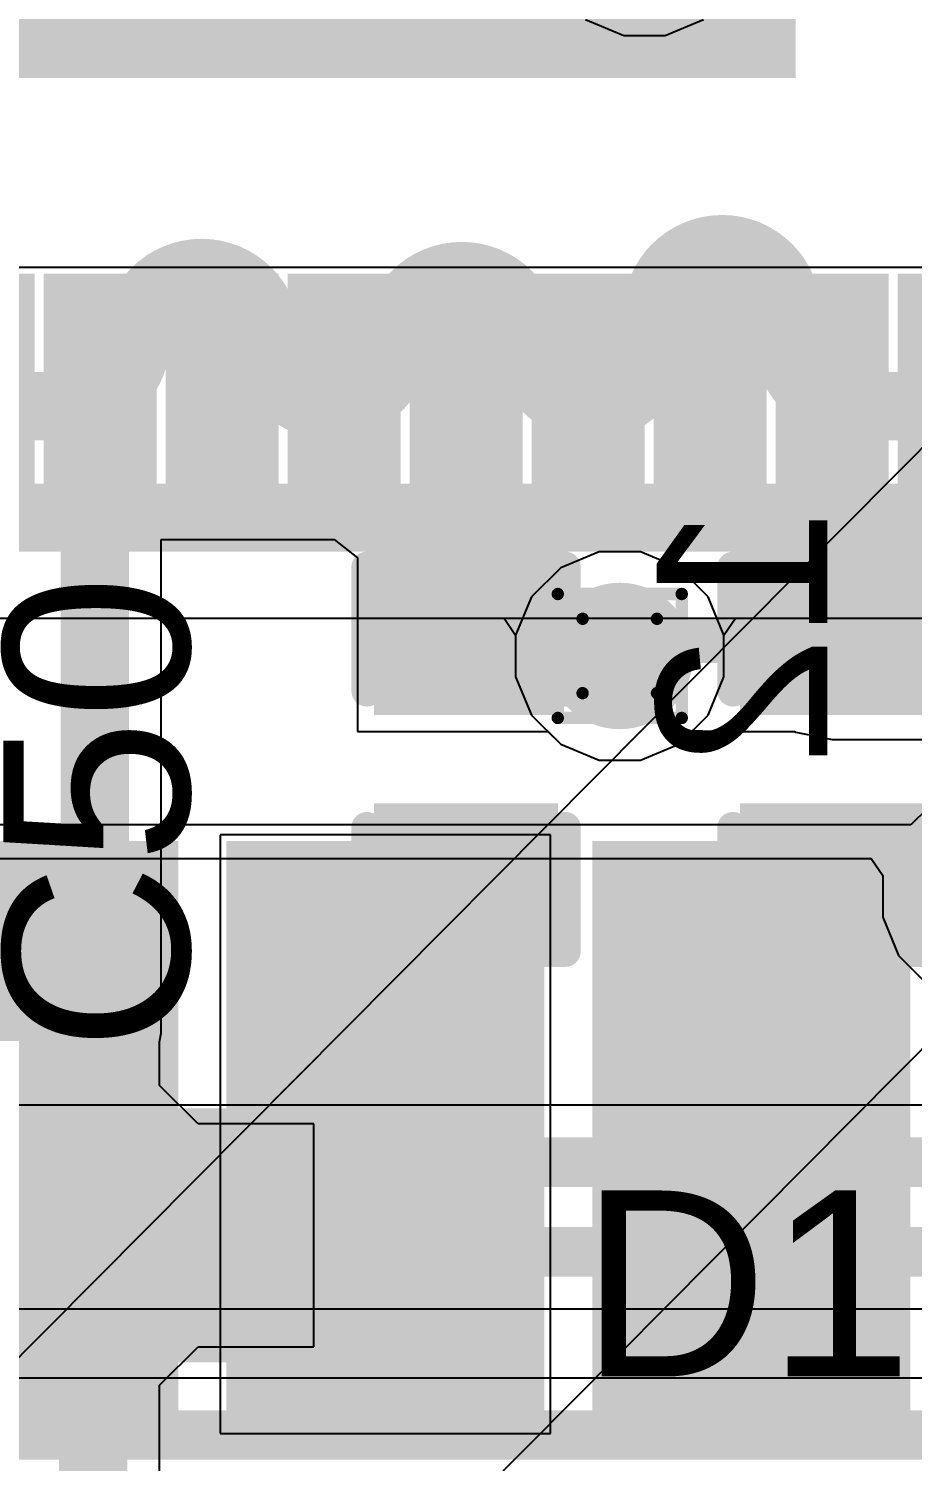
# Model space of a CAD drawing. Header units: inches. Extents: x -6 to 5433, y -4 to 5447.
# Drawn here: x 26.64 to 30.26, y 4.79 to 10.66 of the extents above; entities that cross this region are included whole.
import ezdxf

# ---------------------------------------------------------------- set-up
doc = ezdxf.new("R2010")
doc.units = ezdxf.units.IN
for name, color, linetype in [('Bottom Layer', 5, 'Continuous'), ('Bottom Overlay', 54, 'Continuous'), ('Bottom Paste', 16, 'Continuous'), ('Bottom Solder', 6, 'Continuous'), ('Drill Drawing', 1, 'Continuous'), ('Ground', 16, 'Continuous'), ('Power', 76, 'Continuous'), ('Top Layer', 1, 'Continuous'), ('Top Overlay', 2, 'Continuous'), ('Top Paste', 8, 'Continuous'), ('Top Solder', 216, 'Continuous'), ('Via Holes', 16, 'Continuous')]:
    doc.layers.add(name, color=color, linetype=linetype)
doc.styles.add('Arial', font='', dxfattribs={"height": 0.2})
doc.styles.get('Arial').set_extended_font_data('Arial')

# ---------------------------------------------------------------- blocks, each defined once
blk = doc.blocks.new('BL_R8812AF1_B_18')
at = {"layer": 'Bottom Layer'}
for points in [[(12.4, 6.2), (14.6, 6.2), (14.6, 5.1), (12.4, 5.1)], [(12.4, 4.7), (14.6, 4.7), (14.6, 3.6), (12.4, 3.6)], [(12.4, 3.2), (14.6, 3.2), (14.6, 2.1), (12.4, 2.1)]]:
    blk.add_hatch(color=5, dxfattribs=at).paths.add_polyline_path(points)
at = {"layer": 'Bottom Paste'}
for points in [[(12.4, 6.2), (14.6, 6.2), (14.6, 5.1), (12.4, 5.1)], [(12.4, 4.7), (14.6, 4.7), (14.6, 3.6), (12.4, 3.6)], [(12.4, 3.2), (14.6, 3.2), (14.6, 2.1), (12.4, 2.1)]]:
    blk.add_hatch(color=16, dxfattribs=at).paths.add_polyline_path(points)
at = {"layer": 'Bottom Solder'}
for points in [[(12.2984, 6.3016), (14.7016, 6.3016), (14.7016, 4.9984), (12.2984, 4.9984)], [(12.2984, 4.8016), (14.7016, 4.8016), (14.7016, 3.4984), (12.2984, 3.4984)], [(12.2984, 3.3016), (14.7016, 3.3016), (14.7016, 1.9984), (12.2984, 1.9984)]]:
    blk.add_hatch(color=6, dxfattribs=at).paths.add_polyline_path(points)
at = {"layer": 'Bottom Overlay', "style": 'Arial', "text_generation_flag": 2}
blk.add_text('12', height=0.7, rotation=-180, dxfattribs=at).set_placement((10.9094, 5.9622))
blk = doc.blocks.new('64_VQFN__9_9__22')
at = {"layer": 'Top Layer'}
for points in [[(-3, 3), (3, 3), (3, -3), (-3, -3)], [(0.12, -4.005), (0.38, -4.005), (0.38, -4.865), (0.12, -4.865)], [(0.62, -4.005), (0.88, -4.005), (0.88, -4.865), (0.62, -4.865)], [(1.12, -4.005), (1.38, -4.005), (1.38, -4.865), (1.12, -4.865)], [(1.62, -4.005), (1.88, -4.005), (1.88, -4.865), (1.62, -4.865)], [(2.12, -4.005), (2.38, -4.005), (2.38, -4.865), (2.12, -4.865)], [(2.62, -4.005), (2.88, -4.005), (2.88, -4.865), (2.62, -4.865)], [(3.12, -4.005), (3.38, -4.005), (3.38, -4.865), (3.12, -4.865)]]:
    blk.add_hatch(color=1, dxfattribs=at).paths.add_polyline_path(points)
at = {"layer": 'Top Paste'}
for points in [[(0.12, -4.005), (0.38, -4.005), (0.38, -4.865), (0.12, -4.865)], [(0.62, -4.005), (0.88, -4.005), (0.88, -4.865), (0.62, -4.865)], [(1.12, -4.005), (1.38, -4.005), (1.38, -4.865), (1.12, -4.865)], [(1.62, -4.005), (1.88, -4.005), (1.88, -4.865), (1.62, -4.865)], [(2.12, -4.005), (2.38, -4.005), (2.38, -4.865), (2.12, -4.865)], [(2.62, -4.005), (2.88, -4.005), (2.88, -4.865), (2.62, -4.865)], [(3.12, -4.005), (3.38, -4.005), (3.38, -4.865), (3.12, -4.865)]]:
    blk.add_hatch(color=8, dxfattribs=at).paths.add_polyline_path(points)
at = {"layer": 'Top Solder'}
for points in [[(-3.1016, 3.1016), (3.1016, 3.1016), (3.1016, -3.1016), (-3.1016, -3.1016)], [(-0.4816, -3.9034), (-0.0184, -3.9034), (-0.0184, -4.9666), (-0.4816, -4.9666)], [(0.0184, -3.9034), (0.4816, -3.9034), (0.4816, -4.9666), (0.0184, -4.9666)], [(0.5184, -3.9034), (0.9816, -3.9034), (0.9816, -4.9666), (0.5184, -4.9666)], [(1.0184, -3.9034), (1.4816, -3.9034), (1.4816, -4.9666), (1.0184, -4.9666)], [(1.5184, -3.9034), (1.9816, -3.9034), (1.9816, -4.9666), (1.5184, -4.9666)], [(2.0184, -3.9034), (2.4816, -3.9034), (2.4816, -4.9666), (2.0184, -4.9666)], [(2.5184, -3.9034), (2.9816, -3.9034), (2.9816, -4.9666), (2.5184, -4.9666)], [(3.0184, -3.9034), (3.4816, -3.9034), (3.4816, -4.9666), (3.0184, -4.9666)], [(3.5184, -3.9034), (3.9816, -3.9034), (3.9816, -4.9666), (3.5184, -4.9666)]]:
    blk.add_hatch(color=216, dxfattribs=at).paths.add_polyline_path(points)
blk = doc.blocks.new('TL3340AF160QG_B_50')
at = {"layer": 'Bottom Solder'}
for p in [(0.7722, -1.9528), (-1.6778, -1.9528)]:
    blk.add_line(p, (-5410.5359, -5449.3121), dxfattribs=at)
blk = doc.blocks.new('DFN1006_2L__159')
at = {"layer": 'Top Layer'}
for points in [[(-0.7, 0.33), (-0.15, 0.33), (-0.15, -0.33), (-0.7, -0.33)], [(0.15, 0.33), (0.7, 0.33), (0.7, -0.33), (0.15, -0.33)]]:
    blk.add_hatch(color=1, dxfattribs=at).paths.add_polyline_path(points)
at = {"layer": 'Top Overlay'}
blk.add_hatch(color=2, dxfattribs=at).paths.add_polyline_path([(-1.1428, -0.508), (-0.8126, -0.508), (-0.8126, 0.508), (-1.1428, 0.508)])
at = {"layer": 'Top Paste'}
for points in [[(-0.7, 0.33), (-0.15, 0.33), (-0.15, -0.33), (-0.7, -0.33)], [(0.15, 0.33), (0.7, 0.33), (0.7, -0.33), (0.15, -0.33)]]:
    blk.add_hatch(color=8, dxfattribs=at).paths.add_polyline_path(points)
at = {"layer": 'Top Solder'}
for points in [[(-0.8016, 0.4316), (-0.0484, 0.4316), (-0.0484, -0.4316), (-0.8016, -0.4316)], [(0.0484, 0.4316), (0.8016, 0.4316), (0.8016, -0.4316), (0.0484, -0.4316)]]:
    blk.add_hatch(color=216, dxfattribs=at).paths.add_polyline_path(points)
at = {"layer": 'Top Overlay'}
for points in [[(-0.8128, -0.4572, 0.127, 0.127, 0), (-0.8128, 0.4572, 0.127, 0.127, 0)], [(-0.8128, 0.4572, 0.127, 0.127, 0), (0.8128, 0.4572, 0.127, 0.127, 0)], [(0.8128, -0.4572, 0.127, 0.127, 0), (0.8128, 0.4572, 0.127, 0.127, 0)], [(-0.8128, -0.4572, 0.127, 0.127, 0), (0.8128, -0.4572, 0.127, 0.127, 0)]]:
    blk.add_lwpolyline(points, format="xyseb", dxfattribs=at)
for points in [[(-0.8446, 0.4572, 0.0635, 0.0635, 1), (-0.781, 0.4572, 0.0635, 0.0635, 1)], [(-0.8446, 0.4572, 0.0635, 0.0635, 1), (-0.781, 0.4572, 0.0635, 0.0635, 1)], [(0.781, 0.4572, 0.0635, 0.0635, 1), (0.8446, 0.4572, 0.0635, 0.0635, 1)], [(0.781, 0.4572, 0.0635, 0.0635, 1), (0.8446, 0.4572, 0.0635, 0.0635, 1)], [(-0.8446, -0.4572, 0.0635, 0.0635, 1), (-0.781, -0.4572, 0.0635, 0.0635, 1)], [(-0.8446, -0.4572, 0.0635, 0.0635, 1), (-0.781, -0.4572, 0.0635, 0.0635, 1)], [(0.781, -0.4572, 0.0635, 0.0635, 1), (0.8446, -0.4572, 0.0635, 0.0635, 1)], [(0.781, -0.4572, 0.0635, 0.0635, 1), (0.8446, -0.4572, 0.0635, 0.0635, 1)]]:
    blk.add_lwpolyline(points, format="xyseb", close=True, dxfattribs=at)
blk = doc.blocks.new('DFN1006_2L__160')
at = {"layer": 'Top Layer'}
for points in [[(-0.7, 0.33), (-0.15, 0.33), (-0.15, -0.33), (-0.7, -0.33)], [(0.15, 0.33), (0.7, 0.33), (0.7, -0.33), (0.15, -0.33)]]:
    blk.add_hatch(color=1, dxfattribs=at).paths.add_polyline_path(points)
at = {"layer": 'Top Overlay'}
blk.add_hatch(color=2, dxfattribs=at).paths.add_polyline_path([(-1.1437, -0.5078), (-0.8135, -0.5078), (-0.8135, 0.5082), (-1.1437, 0.5082)])
at = {"layer": 'Top Paste'}
for points in [[(-0.7, 0.33), (-0.15, 0.33), (-0.15, -0.33), (-0.7, -0.33)], [(0.15, 0.33), (0.7, 0.33), (0.7, -0.33), (0.15, -0.33)]]:
    blk.add_hatch(color=8, dxfattribs=at).paths.add_polyline_path(points)
at = {"layer": 'Top Solder'}
for points in [[(-0.8016, 0.4316), (-0.0484, 0.4316), (-0.0484, -0.4316), (-0.8016, -0.4316)], [(0.0484, 0.4316), (0.8016, 0.4316), (0.8016, -0.4316), (0.0484, -0.4316)]]:
    blk.add_hatch(color=216, dxfattribs=at).paths.add_polyline_path(points)
at = {"layer": 'Top Overlay'}
for points in [[(-0.8128, 0.4572, 0.127, 0.127, 0), (-0.8128, -0.4572, 0.127, 0.127, 0)], [(0.8128, 0.4572, 0.127, 0.127, 0), (-0.8128, 0.4572, 0.127, 0.127, 0)], [(0.8128, 0.4572, 0.127, 0.127, 0), (0.8128, -0.4572, 0.127, 0.127, 0)], [(0.8128, -0.4572, 0.127, 0.127, 0), (-0.8128, -0.4572, 0.127, 0.127, 0)]]:
    blk.add_lwpolyline(points, format="xyseb", dxfattribs=at)
for points in [[(-0.8446, 0.4572, 0.0635, 0.0635, 1), (-0.781, 0.4572, 0.0635, 0.0635, 1)], [(-0.8446, 0.4572, 0.0635, 0.0635, 1), (-0.781, 0.4572, 0.0635, 0.0635, 1)], [(0.781, 0.4572, 0.0635, 0.0635, 1), (0.8446, 0.4572, 0.0635, 0.0635, 1)], [(0.781, 0.4572, 0.0635, 0.0635, 1), (0.8446, 0.4572, 0.0635, 0.0635, 1)], [(-0.8446, -0.4572, 0.0635, 0.0635, 1), (-0.781, -0.4572, 0.0635, 0.0635, 1)], [(-0.8446, -0.4572, 0.0635, 0.0635, 1), (-0.781, -0.4572, 0.0635, 0.0635, 1)], [(0.781, -0.4572, 0.0635, 0.0635, 1), (0.8446, -0.4572, 0.0635, 0.0635, 1)], [(0.781, -0.4572, 0.0635, 0.0635, 1), (0.8446, -0.4572, 0.0635, 0.0635, 1)]]:
    blk.add_lwpolyline(points, format="xyseb", close=True, dxfattribs=at)
blk = doc.blocks.new('C___0402_180')
at = {"layer": 'Top Layer'}
for points in [[(-0.6985, -0.3175), (-0.6985, 0.3175), (-0.2413, 0.3175), (-0.2413, -0.3175)], [(0.2413, -0.3175), (0.2413, 0.3175), (0.6985, 0.3175), (0.6985, -0.3175)]]:
    blk.add_hatch(color=1, dxfattribs=at).paths.add_polyline_path(points)
at = {"layer": 'Top Paste'}
for points in [[(-0.6985, -0.3175), (-0.6985, 0.3175), (-0.2413, 0.3175), (-0.2413, -0.3175)], [(0.2413, -0.3175), (0.2413, 0.3175), (0.6985, 0.3175), (0.6985, -0.3175)]]:
    blk.add_hatch(color=8, dxfattribs=at).paths.add_polyline_path(points)
at = {"layer": 'Top Solder'}
for points in [[(-0.7585, -0.3775), (-0.7585, 0.3775), (-0.1813, 0.3775), (-0.1813, -0.3775)], [(0.1813, -0.3775), (0.1813, 0.3775), (0.7585, 0.3775), (0.7585, -0.3775)]]:
    blk.add_hatch(color=216, dxfattribs=at).paths.add_polyline_path(points)
at = {"layer": 'Top Overlay'}
for points in [[(-0.7874, 0.4064, 0.127, 0.127, 0), (-0.7874, -0.4064, 0.127, 0.127, 0)], [(-0.7874, 0.4064, 0.127, 0.127, 0), (-0.2794, 0.4064, 0.127, 0.127, 0)], [(0.2794, 0.4064, 0.127, 0.127, 0), (0.7874, 0.4064, 0.127, 0.127, 0)], [(0.7874, 0.4064, 0.127, 0.127, 0), (0.7874, -0.4064, 0.127, 0.127, 0)], [(-0.7874, -0.4064, 0.127, 0.127, 0), (-0.2794, -0.4064, 0.127, 0.127, 0)], [(0.2794, -0.4064, 0.127, 0.127, 0), (0.7874, -0.4064, 0.127, 0.127, 0)]]:
    blk.add_lwpolyline(points, format="xyseb", dxfattribs=at)
for points in [[(-0.8191, 0.4064, 0.0635, 0.0635, 1), (-0.7556, 0.4064, 0.0635, 0.0635, 1)], [(-0.8191, 0.4064, 0.0635, 0.0635, 1), (-0.7556, 0.4064, 0.0635, 0.0635, 1)], [(-0.3111, 0.4064, 0.0635, 0.0635, 1), (-0.2477, 0.4064, 0.0635, 0.0635, 1)], [(0.2477, 0.4064, 0.0635, 0.0635, 1), (0.3111, 0.4064, 0.0635, 0.0635, 1)], [(0.7556, 0.4064, 0.0635, 0.0635, 1), (0.8191, 0.4064, 0.0635, 0.0635, 1)], [(0.7556, 0.4064, 0.0635, 0.0635, 1), (0.8191, 0.4064, 0.0635, 0.0635, 1)], [(-0.8191, -0.4064, 0.0635, 0.0635, 1), (-0.7556, -0.4064, 0.0635, 0.0635, 1)], [(-0.8191, -0.4064, 0.0635, 0.0635, 1), (-0.7556, -0.4064, 0.0635, 0.0635, 1)], [(-0.3111, -0.4064, 0.0635, 0.0635, 1), (-0.2477, -0.4064, 0.0635, 0.0635, 1)], [(0.2477, -0.4064, 0.0635, 0.0635, 1), (0.3111, -0.4064, 0.0635, 0.0635, 1)], [(0.7556, -0.4064, 0.0635, 0.0635, 1), (0.8191, -0.4064, 0.0635, 0.0635, 1)], [(0.7556, -0.4064, 0.0635, 0.0635, 1), (0.8191, -0.4064, 0.0635, 0.0635, 1)]]:
    blk.add_lwpolyline(points, format="xyseb", close=True, dxfattribs=at)
blk = doc.blocks.new('C___0402_183')
at = {"layer": 'Top Layer'}
for points in [[(-0.6985, -0.3175), (-0.6985, 0.3175), (-0.2413, 0.3175), (-0.2413, -0.3175)], [(0.2413, -0.3175), (0.2413, 0.3175), (0.6985, 0.3175), (0.6985, -0.3175)]]:
    blk.add_hatch(color=1, dxfattribs=at).paths.add_polyline_path(points)
at = {"layer": 'Top Paste'}
for points in [[(-0.6985, -0.3175), (-0.6985, 0.3175), (-0.2413, 0.3175), (-0.2413, -0.3175)], [(0.2413, -0.3175), (0.2413, 0.3175), (0.6985, 0.3175), (0.6985, -0.3175)]]:
    blk.add_hatch(color=8, dxfattribs=at).paths.add_polyline_path(points)
at = {"layer": 'Top Solder'}
for points in [[(-0.7585, -0.3775), (-0.7585, 0.3775), (-0.1813, 0.3775), (-0.1813, -0.3775)], [(0.1813, -0.3775), (0.1813, 0.3775), (0.7585, 0.3775), (0.7585, -0.3775)]]:
    blk.add_hatch(color=216, dxfattribs=at).paths.add_polyline_path(points)
at = {"layer": 'Top Overlay'}
for points in [[(-0.7874, 0.4064, 0.127, 0.127, 0), (-0.7874, -0.4064, 0.127, 0.127, 0)], [(-0.7874, 0.4064, 0.127, 0.127, 0), (-0.2794, 0.4064, 0.127, 0.127, 0)], [(0.2794, 0.4064, 0.127, 0.127, 0), (0.7874, 0.4064, 0.127, 0.127, 0)], [(0.7874, 0.4064, 0.127, 0.127, 0), (0.7874, -0.4064, 0.127, 0.127, 0)], [(-0.7874, -0.4064, 0.127, 0.127, 0), (-0.2794, -0.4064, 0.127, 0.127, 0)], [(0.2794, -0.4064, 0.127, 0.127, 0), (0.7874, -0.4064, 0.127, 0.127, 0)]]:
    blk.add_lwpolyline(points, format="xyseb", dxfattribs=at)
for points in [[(-0.8191, 0.4064, 0.0635, 0.0635, 1), (-0.7556, 0.4064, 0.0635, 0.0635, 1)], [(-0.8191, 0.4064, 0.0635, 0.0635, 1), (-0.7556, 0.4064, 0.0635, 0.0635, 1)], [(-0.3111, 0.4064, 0.0635, 0.0635, 1), (-0.2477, 0.4064, 0.0635, 0.0635, 1)], [(0.2477, 0.4064, 0.0635, 0.0635, 1), (0.3111, 0.4064, 0.0635, 0.0635, 1)], [(0.7556, 0.4064, 0.0635, 0.0635, 1), (0.8191, 0.4064, 0.0635, 0.0635, 1)], [(0.7556, 0.4064, 0.0635, 0.0635, 1), (0.8191, 0.4064, 0.0635, 0.0635, 1)], [(-0.8191, -0.4064, 0.0635, 0.0635, 1), (-0.7556, -0.4064, 0.0635, 0.0635, 1)], [(-0.8191, -0.4064, 0.0635, 0.0635, 1), (-0.7556, -0.4064, 0.0635, 0.0635, 1)], [(-0.3111, -0.4064, 0.0635, 0.0635, 1), (-0.2477, -0.4064, 0.0635, 0.0635, 1)], [(0.2477, -0.4064, 0.0635, 0.0635, 1), (0.3111, -0.4064, 0.0635, 0.0635, 1)], [(0.7556, -0.4064, 0.0635, 0.0635, 1), (0.8191, -0.4064, 0.0635, 0.0635, 1)], [(0.7556, -0.4064, 0.0635, 0.0635, 1), (0.8191, -0.4064, 0.0635, 0.0635, 1)]]:
    blk.add_lwpolyline(points, format="xyseb", close=True, dxfattribs=at)

msp = doc.modelspace()

# ---------------------------------------------------------------- hatches: boundary and pattern name
at = {"layer": 'Bottom Layer'}
h = msp.add_hatch(color=5, dxfattribs=at)
edge = h.paths.add_edge_path()
edge.add_arc((29.0596, 8.0935), 0.3, 0, 360)
at = {"layer": 'Ground'}
h = msp.add_hatch(color=16, dxfattribs=at)
edge = h.paths.add_edge_path()
edge.add_arc((29.0596, 8.0935), 0.3, 0, 360)
at = {"layer": 'Power'}
h = msp.add_hatch(color=76, dxfattribs=at)
edge = h.paths.add_edge_path()
edge.add_arc((29.0596, 8.0935), 0.3, 0, 360)
at = {"layer": 'Top Layer'}
h = msp.add_hatch(color=1, dxfattribs=at)
edge = h.paths.add_edge_path()
edge.add_arc((29.0596, 8.0935), 0.3, 0, 360)
at = {"layer": 'Via Holes'}
h = msp.add_hatch(color=7, dxfattribs=at)
edge = h.paths.add_edge_path()
edge.add_arc((29.0596, 8.0935), 0.15, 0, 360)

# ---------------------------------------------------------------- linework, layer by layer
at = {"layer": 'Bottom Layer'}
for p, q in [((15.0175, 8.2488), (32.8484, 8.2488)), ((26.2419, 8.2488), (28.5856, 8.2488)), ((28.5856, 8.2488), (28.6326, 8.1784)), ((29.4866, 8.1784), (29.5337, 8.2488)), ((29.5337, 8.2488), (31.195, 8.2488)), ((28.6326, 8.1784), (28.6326, 8.0085)), ((29.4866, 8.0085), (29.4866, 8.1784)), ((28.6326, 8.0085), (28.6976, 7.8516)), ((29.4216, 7.8516), (29.4866, 8.0085)), ((28.6976, 7.8516), (28.8178, 7.7315)), ((29.3015, 7.7315), (29.4216, 7.8516)), ((28.8178, 7.7315), (28.9747, 7.6665)), ((29.1446, 7.6665), (29.3015, 7.7315)), ((28.9747, 7.6665), (29.1446, 7.6665)), ((28.7754, 7.3607), (27.4214, 7.3607)), ((27.4214, 7.3607), (27.4214, 4.9067)), ((28.7754, 4.9067), (28.7754, 7.3607)), ((27.4214, 4.9067), (28.7754, 4.9067))]:
    msp.add_line(p, q, dxfattribs=at)
for points in [[(29.2124, 9.4943, 0.2794, 0.2794, -1), (29.7458, 9.4943, 0.2794, 0.2794, 0)], [(27.0788, 9.3968, 0.2794, 0.2794, -1), (27.6122, 9.3968, 0.2794, 0.2794, 0)], [(28.1456, 9.3841, 0.2794, 0.2794, -1), (28.679, 9.3841, 0.2794, 0.2794, 0)], [(29.2124, 9.3841, 0.2794, 0.2794, 0), (29.2124, 9.4943, 0.2794, 0.2794, 0)], [(29.7458, 9.3968, 0.2794, 0.2794, 0), (29.7458, 9.4943, 0.2794, 0.2794, 0)], [(27.0788, 9.3968, 0.2794, 0.2794, -0.414214), (26.7994, 9.1174, 0.2794, 0.2794, 0)], [(27.0788, 9.3968, 0.2794, 0.2794, 0), (27.0788, 9.3968, 0.2794, 0.2794, 0)], [(27.6122, 9.3841, 0.2794, 0.2794, 0), (27.6122, 9.3968, 0.2794, 0.2794, 0)], [(28.1456, 9.3841, 0.2794, 0.2794, -1), (27.6122, 9.3841, 0.2794, 0.2794, 0)], [(28.1456, 9.3841, 0.2794, 0.2794, 0), (28.1456, 9.3841, 0.2794, 0.2794, 0)], [(28.679, 9.3841, 0.2794, 0.2794, 0), (28.679, 9.3841, 0.2794, 0.2794, 0)], [(29.2124, 9.3841, 0.2794, 0.2794, -1), (28.679, 9.3841, 0.2794, 0.2794, 0)], [(30.0252, 9.1174, 0.2794, 0.2794, -0.414214), (29.7458, 9.3968, 0.2794, 0.2794, 0)], [(26.3084, 9.1174, 0.2794, 0.2794, 0), (26.7994, 9.1174, 0.2794, 0.2794, 0)], [(30.0252, 9.1174, 0.2794, 0.2794, 0), (30.6983, 9.1174, 0.2794, 0.2794, 0)], [(23.4233, 8.6602, 0.2794, 0.2794, 0), (31.1682, 8.6602, 0.2794, 0.2794, 0)]]:
    msp.add_lwpolyline(points, format="xyseb", dxfattribs=at)
for points in [[(29.1425, 9.4943, 0.1397, 0.1397, 1), (29.2822, 9.4943, 0.1397, 0.1397, 1)], [(29.1425, 9.4943, 0.1397, 0.1397, 1), (29.2822, 9.4943, 0.1397, 0.1397, 1)], [(29.6759, 9.4943, 0.1397, 0.1397, 1), (29.8156, 9.4943, 0.1397, 0.1397, 1)], [(29.6759, 9.4943, 0.1397, 0.1397, 1), (29.8156, 9.4943, 0.1397, 0.1397, 1)], [(27.0089, 9.3968, 0.1397, 0.1397, 1), (27.1486, 9.3968, 0.1397, 0.1397, 1)], [(27.0089, 9.3968, 0.1397, 0.1397, 1), (27.1486, 9.3968, 0.1397, 0.1397, 1)], [(27.0089, 9.3968, 0.1397, 0.1397, 1), (27.1486, 9.3968, 0.1397, 0.1397, 1)], [(27.0089, 9.3968, 0.1397, 0.1397, 1), (27.1486, 9.3968, 0.1397, 0.1397, 1)], [(27.5423, 9.3968, 0.1397, 0.1397, 1), (27.682, 9.3968, 0.1397, 0.1397, 1)], [(27.5423, 9.3968, 0.1397, 0.1397, 1), (27.682, 9.3968, 0.1397, 0.1397, 1)], [(27.5423, 9.3841, 0.1397, 0.1397, 1), (27.682, 9.3841, 0.1397, 0.1397, 1)], [(27.5423, 9.3841, 0.1397, 0.1397, 1), (27.682, 9.3841, 0.1397, 0.1397, 1)], [(28.0757, 9.3841, 0.1397, 0.1397, 1), (28.2154, 9.3841, 0.1397, 0.1397, 1)], [(28.0757, 9.3841, 0.1397, 0.1397, 1), (28.2154, 9.3841, 0.1397, 0.1397, 1)], [(28.0757, 9.3841, 0.1397, 0.1397, 1), (28.2154, 9.3841, 0.1397, 0.1397, 1)], [(28.0757, 9.3841, 0.1397, 0.1397, 1), (28.2154, 9.3841, 0.1397, 0.1397, 1)], [(28.6091, 9.3841, 0.1397, 0.1397, 1), (28.7488, 9.3841, 0.1397, 0.1397, 1)], [(28.6091, 9.3841, 0.1397, 0.1397, 1), (28.7488, 9.3841, 0.1397, 0.1397, 1)], [(28.6091, 9.3841, 0.1397, 0.1397, 1), (28.7488, 9.3841, 0.1397, 0.1397, 1)], [(28.6091, 9.3841, 0.1397, 0.1397, 1), (28.7488, 9.3841, 0.1397, 0.1397, 1)], [(29.1425, 9.3841, 0.1397, 0.1397, 1), (29.2822, 9.3841, 0.1397, 0.1397, 1)], [(29.1425, 9.3841, 0.1397, 0.1397, 1), (29.2822, 9.3841, 0.1397, 0.1397, 1)], [(29.6759, 9.3968, 0.1397, 0.1397, 1), (29.8156, 9.3968, 0.1397, 0.1397, 1)], [(29.6759, 9.3968, 0.1397, 0.1397, 1), (29.8156, 9.3968, 0.1397, 0.1397, 1)], [(26.7295, 9.1174, 0.1397, 0.1397, 1), (26.8692, 9.1174, 0.1397, 0.1397, 1)], [(26.7295, 9.1174, 0.1397, 0.1397, 1), (26.8692, 9.1174, 0.1397, 0.1397, 1)], [(29.9553, 9.1174, 0.1397, 0.1397, 1), (30.095, 9.1174, 0.1397, 0.1397, 1)], [(29.9553, 9.1174, 0.1397, 0.1397, 1), (30.095, 9.1174, 0.1397, 0.1397, 1)]]:
    msp.add_lwpolyline(points, format="xyseb", close=True, dxfattribs=at)
at = {"layer": 'Drill Drawing'}
for points in [[(28.8056, 8.3475, 0.0508, 0.0508, 0), (29.3136, 8.3475, 0.0508, 0.0508, 0)], [(28.8056, 7.8395, 0.0508, 0.0508, 0), (28.8056, 8.3475, 0.0508, 0.0508, 0)], [(29.3136, 7.8395, 0.0508, 0.0508, 0), (29.3136, 8.3475, 0.0508, 0.0508, 0)], [(28.9072, 8.2459, 0.0508, 0.0508, 0), (29.212, 8.2459, 0.0508, 0.0508, 0)], [(28.9072, 7.9411, 0.0508, 0.0508, 0), (28.9072, 8.2459, 0.0508, 0.0508, 0)], [(29.212, 7.9411, 0.0508, 0.0508, 0), (29.212, 8.2459, 0.0508, 0.0508, 0)], [(28.9072, 7.9411, 0.0508, 0.0508, 0), (29.212, 7.9411, 0.0508, 0.0508, 0)], [(28.8056, 7.8395, 0.0508, 0.0508, 0), (29.3136, 7.8395, 0.0508, 0.0508, 0)]]:
    msp.add_lwpolyline(points, format="xyseb", dxfattribs=at)
for points in [[(28.7929, 8.3475, 0.0254, 0.0254, 1), (28.8183, 8.3475, 0.0254, 0.0254, 1)], [(28.7929, 8.3475, 0.0254, 0.0254, 1), (28.8183, 8.3475, 0.0254, 0.0254, 1)], [(29.3009, 8.3475, 0.0254, 0.0254, 1), (29.3263, 8.3475, 0.0254, 0.0254, 1)], [(29.3009, 8.3475, 0.0254, 0.0254, 1), (29.3263, 8.3475, 0.0254, 0.0254, 1)], [(28.8945, 8.2459, 0.0254, 0.0254, 1), (28.9199, 8.2459, 0.0254, 0.0254, 1)], [(28.8945, 8.2459, 0.0254, 0.0254, 1), (28.9199, 8.2459, 0.0254, 0.0254, 1)], [(29.1993, 8.2459, 0.0254, 0.0254, 1), (29.2247, 8.2459, 0.0254, 0.0254, 1)], [(29.1993, 8.2459, 0.0254, 0.0254, 1), (29.2247, 8.2459, 0.0254, 0.0254, 1)], [(28.8945, 7.9411, 0.0254, 0.0254, 1), (28.9199, 7.9411, 0.0254, 0.0254, 1)], [(28.8945, 7.9411, 0.0254, 0.0254, 1), (28.9199, 7.9411, 0.0254, 0.0254, 1)], [(29.1993, 7.9411, 0.0254, 0.0254, 1), (29.2247, 7.9411, 0.0254, 0.0254, 1)], [(29.1993, 7.9411, 0.0254, 0.0254, 1), (29.2247, 7.9411, 0.0254, 0.0254, 1)], [(28.7929, 7.8395, 0.0254, 0.0254, 1), (28.8183, 7.8395, 0.0254, 0.0254, 1)], [(28.7929, 7.8395, 0.0254, 0.0254, 1), (28.8183, 7.8395, 0.0254, 0.0254, 1)], [(29.3009, 7.8395, 0.0254, 0.0254, 1), (29.3263, 7.8395, 0.0254, 0.0254, 1)], [(29.3009, 7.8395, 0.0254, 0.0254, 1), (29.3263, 7.8395, 0.0254, 0.0254, 1)]]:
    msp.add_lwpolyline(points, format="xyseb", close=True, dxfattribs=at)
at = {"layer": 'Ground'}
for p, q in [((28.9747, 8.5205), (28.8178, 8.4554)), ((29.1446, 8.5205), (28.9747, 8.5205)), ((29.3015, 8.4554), (29.1446, 8.5205)), ((28.8178, 8.4554), (28.6976, 8.3353)), ((29.4216, 8.3353), (29.3015, 8.4554)), ((28.6976, 8.3353), (28.6326, 8.1784)), ((29.4866, 8.1784), (29.4216, 8.3353)), ((28.6326, 8.1784), (28.6326, 8.0085)), ((29.4866, 8.0085), (29.4866, 8.1784)), ((28.6326, 8.0085), (28.6976, 7.8516)), ((29.4216, 7.8516), (29.4866, 8.0085)), ((28.6976, 7.8516), (28.8178, 7.7315)), ((29.3015, 7.7315), (29.4216, 7.8516)), ((28.8178, 7.7315), (28.9747, 7.6665)), ((29.1446, 7.6665), (29.3015, 7.7315)), ((28.9747, 7.6665), (29.1446, 7.6665)), ((34.1891, 6.2522), (24.0596, 6.2522)), ((16.9843, 5.4184), (33.622, 5.4184)), ((31.9392, 5.134), (21.0598, 5.134))]:
    msp.add_line(p, q, dxfattribs=at)
for points in [[(11.8671, 6.0191, 0.2032, 0.2032, 0), (34.1891, 6.0191, 0.2032, 0.2032, 0)], [(12.8859, 5.6515, 0.2032, 0.2032, 0), (33.7185, 5.6515, 0.2032, 0.2032, 0)], [(21.0598, 4.901, 0.2032, 0.2032, 0), (31.9392, 4.901, 0.2032, 0.2032, 0)]]:
    msp.add_lwpolyline(points, format="xyseb", dxfattribs=at)
at = {"layer": 'Power'}
for p, q in [((28.9194, 10.7018), (29.0763, 10.6368)), ((29.2462, 10.6368), (29.4031, 10.7018)), ((29.0763, 10.6368), (29.2462, 10.6368)), ((30.3226, 7.4703), (30.2532, 7.401)), ((30.2532, 7.401), (23.4228, 7.401)), ((25.3803, 7.2635), (30.0905, 7.2635)), ((30.0905, 7.2635), (30.1375, 7.1933)), ((30.1375, 7.1933), (30.1375, 7.0234)), ((30.1375, 7.0234), (30.2025, 6.8664)), ((30.2025, 6.8664), (30.3226, 6.7463))]:
    msp.add_line(p, q, dxfattribs=at)
at = {"layer": 'Top Layer'}
for p, q in [((30.5576, 9.6851), (26.3884, 9.6851)), ((27.1802, 6.5477), (27.1802, 8.5711)), ((27.1802, 8.5711), (27.8893, 8.5711)), ((27.8893, 8.5711), (27.9851, 8.4958)), ((27.9851, 8.4958), (27.9851, 7.7846)), ((27.9851, 7.7846), (28.7647, 7.7846)), ((28.7647, 7.7846), (28.8178, 7.7315)), ((29.3015, 7.7315), (29.3581, 7.7881)), ((29.3581, 7.7881), (29.4851, 7.7846)), ((29.4851, 7.7846), (29.4851, 7.7846)), ((29.4851, 7.7846), (29.776, 7.7846)), ((29.776, 7.7846), (29.781, 7.7813)), ((29.781, 7.7813), (29.9296, 7.7517)), ((29.9296, 7.7517), (31.7419, 7.7517)), ((28.8178, 7.7315), (28.9747, 7.6665)), ((29.1446, 7.6665), (29.3015, 7.7315)), ((28.9747, 7.6665), (29.1446, 7.6665)), ((27.1732, 6.5127), (27.1802, 6.5477)), ((27.1732, 6.3339), (27.1732, 6.5127)), ((27.3309, 6.1763), (27.1732, 6.3339)), ((27.8053, 6.1763), (27.3309, 6.1763)), ((27.8053, 5.2623), (27.8053, 6.1763)), ((27.1732, 5.1046), (27.3309, 5.2623)), ((27.3309, 5.2623), (27.8053, 5.2623)), ((27.1732, 4.5636), (27.1732, 5.1046))]:
    msp.add_line(p, q, dxfattribs=at)
for points in [[(26.9082, 9.1067, 0.2794, 0.2794, 0), (26.9296, 9.1281, 0.2794, 0.2794, 0)], [(26.9082, 6.5477, 0.2794, 0.2794, 0), (26.9082, 9.1067, 0.2794, 0.2794, 0)], [(28.4296, 8.1402, 0.1778, 0.1778, 0), (28.4296, 9.1281, 0.1778, 0.1778, 0)], [(29.9296, 8.1402, 0.1778, 0.1778, 0), (29.9296, 9.1281, 0.1778, 0.1778, 0)], [(29.9296, 8.1402, 0.508, 0.508, 0), (32.1072, 8.1402, 0.508, 0.508, 0)], [(28.4296, 8.1402, 0.1778, 0.1778, 0), (28.453, 8.1168, 0.1778, 0.1778, 0)], [(29.0464, 8.1402, 0.1778, 0.1778, 0), (29.0596, 8.1534, 0.1778, 0.1778, 0)], [(29.0596, 8.1534, 0.1778, 0.1778, 0), (29.9164, 8.1534, 0.1778, 0.1778, 0)], [(29.9164, 8.1534, 0.1778, 0.1778, 0), (29.9296, 8.1402, 0.1778, 0.1778, 0)], [(28.453, 8.1168, 0.1778, 0.1778, 0), (29.0363, 8.1168, 0.1778, 0.1778, 0)], [(29.0363, 8.1168, 0.1778, 0.1778, 0), (29.0596, 8.0935, 0.1778, 0.1778, 0)], [(26.9013, 6.2213, 0.2794, 0.2794, 0), (26.9013, 6.5477, 0.2794, 0.2794, 0)], [(26.9013, 6.2213, 0.2794, 0.2794, 0), (27.4033, 5.7193, 0.2794, 0.2794, 0)], [(26.9013, 5.2172, 0.2794, 0.2794, 0), (27.4033, 5.7193, 0.2794, 0.2794, 0)], [(26.9013, 4.1581, 0.2794, 0.2794, 0), (26.9013, 5.2172, 0.2794, 0.2794, 0)]]:
    msp.add_lwpolyline(points, format="xyseb", dxfattribs=at)
for points in [[(26.8384, 9.1067, 0.1397, 0.1397, 1), (26.9781, 9.1067, 0.1397, 0.1397, 1)], [(26.8384, 9.1067, 0.1397, 0.1397, 1), (26.9781, 9.1067, 0.1397, 0.1397, 1)], [(26.8598, 9.1281, 0.1397, 0.1397, 1), (26.9995, 9.1281, 0.1397, 0.1397, 1)], [(28.3852, 9.1281, 0.0889, 0.0889, 1), (28.4741, 9.1281, 0.0889, 0.0889, 1)], [(29.8852, 9.1281, 0.0889, 0.0889, 1), (29.9741, 9.1281, 0.0889, 0.0889, 1)], [(29.8026, 8.1402, 0.254, 0.254, 1), (30.0566, 8.1402, 0.254, 0.254, 1)], [(28.3852, 8.1402, 0.0889, 0.0889, 1), (28.4741, 8.1402, 0.0889, 0.0889, 1)], [(28.3852, 8.1402, 0.0889, 0.0889, 1), (28.4741, 8.1402, 0.0889, 0.0889, 1)], [(29.0019, 8.1402, 0.0889, 0.0889, 1), (29.0908, 8.1402, 0.0889, 0.0889, 1)], [(29.0152, 8.1534, 0.0889, 0.0889, 1), (29.1041, 8.1534, 0.0889, 0.0889, 1)], [(29.0152, 8.1534, 0.0889, 0.0889, 1), (29.1041, 8.1534, 0.0889, 0.0889, 1)], [(29.8719, 8.1534, 0.0889, 0.0889, 1), (29.9608, 8.1534, 0.0889, 0.0889, 1)], [(29.8719, 8.1534, 0.0889, 0.0889, 1), (29.9608, 8.1534, 0.0889, 0.0889, 1)], [(29.8852, 8.1402, 0.0889, 0.0889, 1), (29.9741, 8.1402, 0.0889, 0.0889, 1)], [(29.8852, 8.1402, 0.0889, 0.0889, 1), (29.9741, 8.1402, 0.0889, 0.0889, 1)], [(28.4085, 8.1168, 0.0889, 0.0889, 1), (28.4974, 8.1168, 0.0889, 0.0889, 1)], [(28.4085, 8.1168, 0.0889, 0.0889, 1), (28.4974, 8.1168, 0.0889, 0.0889, 1)], [(28.9918, 8.1168, 0.0889, 0.0889, 1), (29.0807, 8.1168, 0.0889, 0.0889, 1)], [(28.9918, 8.1168, 0.0889, 0.0889, 1), (29.0807, 8.1168, 0.0889, 0.0889, 1)], [(29.0152, 8.0935, 0.0889, 0.0889, 1), (29.1041, 8.0935, 0.0889, 0.0889, 1)], [(26.8314, 6.5477, 0.1397, 0.1397, 1), (26.9711, 6.5477, 0.1397, 0.1397, 1)], [(26.8384, 6.5477, 0.1397, 0.1397, 1), (26.9781, 6.5477, 0.1397, 0.1397, 1)], [(26.8314, 6.2213, 0.1397, 0.1397, 1), (26.9711, 6.2213, 0.1397, 0.1397, 1)], [(26.8314, 6.2213, 0.1397, 0.1397, 1), (26.9711, 6.2213, 0.1397, 0.1397, 1)], [(27.3335, 5.7193, 0.1397, 0.1397, 1), (27.4732, 5.7193, 0.1397, 0.1397, 1)], [(27.3335, 5.7193, 0.1397, 0.1397, 1), (27.4732, 5.7193, 0.1397, 0.1397, 1)], [(26.8314, 5.2172, 0.1397, 0.1397, 1), (26.9711, 5.2172, 0.1397, 0.1397, 1)], [(26.8314, 5.2172, 0.1397, 0.1397, 1), (26.9711, 5.2172, 0.1397, 0.1397, 1)]]:
    msp.add_lwpolyline(points, format="xyseb", close=True, dxfattribs=at)

# ---------------------------------------------------------------- block references
for name, p, rotation in [('TL3340AF160QG_B_50', (22.3163, -1.819), 180), ('BL_R8812AF1_B_18', (23.9484, 19.6337), 270), ('C___0402_183', (28.4296, 7.6703), 90), ('C___0402_180', (29.9296, 7.6703), 90), ('DFN1006_2L__160', (25.517, 5.7193), 180)]:
    msp.add_blockref(name, p, dxfattribs=dict(rotation=rotation))
for name, p in [('64_VQFN__9_9__22', (26.6796, 13.5631)), ('DFN1006_2L__159', (27.8283, 5.7193))]:
    msp.add_blockref(name, p)

# ---------------------------------------------------------------- texts
at = {"layer": 'Top Overlay', "style": 'Arial'}
msp.add_text('C50', height=0.762, rotation=90, dxfattribs=at).set_placement((27.295, 6.4737))
msp.add_text('D13', height=0.762, dxfattribs=at).set_placement((28.8979, 5.1411))

doc.saveas('drawing.dxf')
